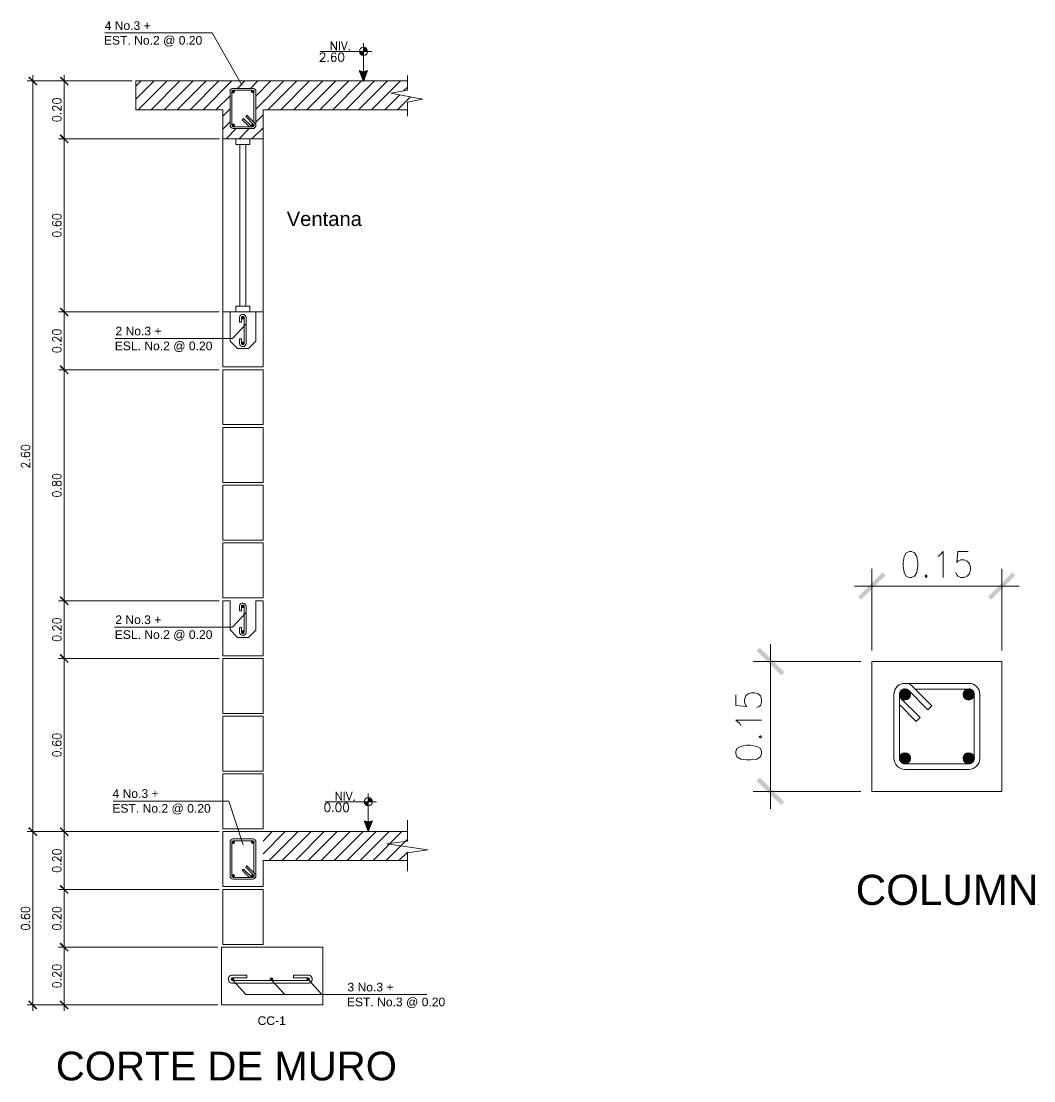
# Model space of a CAD drawing. Header units: metres. Extents: x -0.3 to 26.7, y -6.4 to 6.5.
# Drawn here: x 7.71 to 13.56, y -6.45 to -0.33 of the extents above; entities that cross this region are included whole.
import ezdxf

# ---------------------------------------------------------------- set-up
doc = ezdxf.new("R2010")
doc.units = ezdxf.units.M
doc.layers.add('00', color=250, linetype='Continuous')
doc.layers.add('CUARTO DE BOMBAS_dwg _2_', color=8, linetype='Continuous', lineweight=9, true_color=0x767676)
for name, color, linetype, lineweight in [('PDF_Geometry', 7, 'Continuous', 9), ('PDF_Solid Fills', 7, 'Continuous', 9), ('PDF_Text', 7, 'Continuous', 9)]:
    doc.layers.add(name, color=color, linetype=linetype, lineweight=lineweight)
doc.styles.add('Arial_5', font='arial.ttf', dxfattribs={"height": 2.000196})
doc.styles.add('Arial_7', font='arial.ttf', dxfattribs={"height": 3.333933})
doc.styles.add('Arial_8', font='arial.ttf', dxfattribs={"height": 6.964226})
doc.styles.add('Arial_9', font='arial.ttf', dxfattribs={"height": 6.632507})

# ---------------------------------------------------------------- blocks, each defined once
blk = doc.blocks.new('CUARTO DE BOMBAS_dwg _2_-1318126-Leyenda 2')
at = {"layer": 'PDF_Solid Fills', "true_color": 0x656565}
h = blk.add_hatch(color=251, dxfattribs=at)
h.paths.add_polyline_path([(-292.42, -20.12), (-291.44, -20.12), (-291.44, -19.95), (-291.61, -19.61), (-291.74, -19.44), (-292.03, -19.23), (-292.2, -19.19), (-292.42, -19.19)])
h.paths.add_polyline_path([(-292.42, -21.09), (-292.42, -20.12), (-293.35, -20.12), (-293.35, -20.29), (-293.3, -20.46), (-293.22, -20.63), (-293.14, -20.75), (-293.01, -20.88), (-292.88, -20.97), (-292.71, -21.05), (-292.58, -21.09)])
at = {"layer": 'PDF_Solid Fills'}
for points in [[(-367.9, -27.99), (-367.68, -27.78), (-369.55, -25.88), (-369.8, -26.13)], [(-360.66, -27.99), (-360.45, -27.78), (-362.31, -25.88), (-362.56, -26.13)], [(-322.39, -29.69), (-322.35, -29.64), (-322.3, -29.64), (-322.18, -29.52), (-322.18, -29.22), (-322.22, -29.22), (-322.22, -29.18), (-322.3, -29.09), (-322.35, -29.09), (-322.39, -29.05), (-322.56, -29.05), (-322.6, -29.09), (-322.64, -29.09), (-322.73, -29.18), (-322.73, -29.22), (-322.77, -29.22), (-322.77, -29.52), (-322.64, -29.64), (-322.6, -29.64), (-322.56, -29.69)], [(-318.11, -29.69), (-317.9, -29.69), (-317.86, -29.64), (-317.82, -29.64), (-317.73, -29.56), (-317.73, -29.52), (-317.69, -29.47), (-317.69, -29.26), (-317.73, -29.22), (-317.73, -29.18), (-317.82, -29.09), (-317.86, -29.09), (-317.9, -29.05), (-318.11, -29.05), (-318.11, -29.09), (-318.2, -29.09), (-318.2, -29.14), (-318.24, -29.14), (-318.24, -29.18), (-318.28, -29.22), (-318.28, -29.26), (-318.32, -29.26), (-318.32, -29.47), (-318.28, -29.47), (-318.28, -29.56), (-318.24, -29.56), (-318.24, -29.6), (-318.2, -29.6), (-318.2, -29.64), (-318.11, -29.64)], [(-322.35, -37.48), (-322.3, -37.43), (-322.26, -37.43), (-322.26, -37.39), (-322.22, -37.39), (-322.22, -37.35), (-322.18, -37.31), (-322.18, -37.05), (-322.22, -37.01), (-322.22, -36.97), (-322.26, -36.97), (-322.26, -36.93), (-322.3, -36.93), (-322.35, -36.88), (-322.6, -36.88), (-322.64, -36.93), (-322.68, -36.93), (-322.68, -36.97), (-322.73, -36.97), (-322.73, -37.01), (-322.77, -37.05), (-322.77, -37.31), (-322.73, -37.35), (-322.73, -37.39), (-322.68, -37.39), (-322.68, -37.43), (-322.64, -37.43), (-322.6, -37.48)], [(-317.86, -37.48), (-317.86, -37.43), (-317.77, -37.43), (-317.77, -37.39), (-317.73, -37.39), (-317.73, -37.31), (-317.69, -37.31), (-317.69, -37.05), (-317.73, -37.05), (-317.73, -36.97), (-317.77, -36.97), (-317.77, -36.93), (-317.86, -36.93), (-317.86, -36.88), (-318.11, -36.88), (-318.15, -36.93), (-318.2, -36.93), (-318.28, -37.01), (-318.28, -37.05), (-318.32, -37.09), (-318.32, -37.26), (-318.28, -37.31), (-318.28, -37.35), (-318.2, -37.43), (-318.15, -37.43), (-318.11, -37.48)], [(-360.66, -41.33), (-360.45, -41.12), (-362.31, -39.21), (-362.56, -39.47)], [(-360.66, -81.33), (-360.45, -81.12), (-362.31, -79.22), (-362.56, -79.47)], [(-320.1, -81.88), (-320.1, -81.84), (-320.06, -81.84), (-319.97, -81.76), (-319.97, -81.71), (-319.93, -81.67), (-319.93, -81.5), (-319.97, -81.46), (-319.97, -81.42), (-320.1, -81.29), (-320.23, -81.29), (-320.23, -81.25), (-320.31, -81.29), (-320.4, -81.29), (-320.53, -81.42), (-320.53, -81.46), (-320.57, -81.5), (-320.57, -81.67), (-320.53, -81.71), (-320.53, -81.76), (-320.44, -81.84), (-320.4, -81.84), (-320.4, -81.88)], [(-320.36, -87.85), (-320.14, -87.85), (-320.1, -87.81), (-320.06, -87.81), (-320.06, -87.77), (-320.02, -87.77), (-320.02, -87.73), (-319.97, -87.73), (-319.97, -87.64), (-319.93, -87.64), (-319.93, -87.43), (-319.97, -87.43), (-319.97, -87.39), (-320.02, -87.34), (-320.02, -87.3), (-320.06, -87.3), (-320.1, -87.26), (-320.14, -87.26), (-320.19, -87.22), (-320.31, -87.22), (-320.36, -87.26), (-320.4, -87.26), (-320.44, -87.3), (-320.48, -87.3), (-320.48, -87.34), (-320.53, -87.39), (-320.53, -87.43), (-320.57, -87.43), (-320.57, -87.64), (-320.53, -87.64), (-320.53, -87.73), (-320.48, -87.73), (-320.48, -87.77), (-320.44, -87.77), (-320.44, -87.81), (-320.4, -87.81)], [(-360.66, -94.67), (-360.45, -94.46), (-362.31, -92.55), (-362.56, -92.81)], [(-177.52, -146.74), (-171.85, -141.11), (-172.57, -140.39), (-178.24, -146.06)], [(-147.51, -146.74), (-141.88, -141.11), (-142.55, -140.39), (-148.23, -146.06)], [(-360.66, -148.01), (-360.45, -147.8), (-362.31, -145.89), (-362.56, -146.15)], [(-320.23, -148.6), (-320.23, -148.56), (-320.1, -148.56), (-319.97, -148.43), (-319.97, -148.39), (-319.93, -148.35), (-319.93, -148.18), (-319.97, -148.14), (-319.97, -148.09), (-320.06, -148.01), (-320.1, -148.01), (-320.1, -147.97), (-320.4, -147.97), (-320.4, -148.01), (-320.44, -148.01), (-320.53, -148.09), (-320.53, -148.14), (-320.57, -148.18), (-320.57, -148.35), (-320.53, -148.39), (-320.53, -148.43), (-320.4, -148.56), (-320.31, -148.56)], [(-320.14, -154.53), (-320.1, -154.49), (-320.06, -154.49), (-320.06, -154.44), (-320.02, -154.44), (-320.02, -154.4), (-319.97, -154.4), (-319.97, -154.32), (-319.93, -154.32), (-319.93, -154.15), (-319.97, -154.1), (-319.97, -154.06), (-320.1, -153.94), (-320.14, -153.94), (-320.19, -153.89), (-320.31, -153.89), (-320.36, -153.94), (-320.4, -153.94), (-320.53, -154.06), (-320.53, -154.1), (-320.57, -154.15), (-320.57, -154.32), (-320.53, -154.32), (-320.53, -154.4), (-320.48, -154.4), (-320.48, -154.44), (-320.44, -154.44), (-320.44, -154.49), (-320.4, -154.49), (-320.36, -154.53)], [(-195.98, -164.18), (-195.26, -163.46), (-200.93, -157.79), (-201.65, -158.51)], [(-360.66, -161.34), (-360.45, -161.13), (-362.31, -159.23), (-362.56, -159.48)], [(-167.4, -169.9), (-166.94, -169.81), (-166.73, -169.68), (-166.39, -169.34), (-166.26, -169.13), (-166.18, -168.92), (-166.13, -168.67), (-166.22, -168.2), (-166.3, -167.99), (-166.47, -167.78), (-166.64, -167.61), (-166.85, -167.48), (-167.07, -167.4), (-167.28, -167.36), (-167.53, -167.36), (-167.79, -167.4), (-168, -167.48), (-168.21, -167.61), (-168.38, -167.78), (-168.63, -168.2), (-168.67, -168.41), (-168.67, -168.67), (-168.59, -169.13), (-168.46, -169.34), (-168.12, -169.68), (-167.87, -169.81), (-167.66, -169.85)], [(-152.71, -169.9), (-152.5, -169.85), (-152.42, -169.85), (-152.25, -169.81), (-152.16, -169.77), (-152.04, -169.73), (-151.95, -169.64), (-151.83, -169.56), (-151.66, -169.39), (-151.61, -169.3), (-151.49, -169.09), (-151.44, -168.96), (-151.44, -168.84), (-151.4, -168.75), (-151.4, -168.5), (-151.44, -168.37), (-151.44, -168.24), (-151.49, -168.16), (-151.53, -168.03), (-151.66, -167.82), (-151.83, -167.65), (-152.16, -167.44), (-152.25, -167.4), (-152.42, -167.36), (-152.97, -167.36), (-153.05, -167.4), (-153.18, -167.44), (-153.6, -167.74), (-153.65, -167.82), (-153.73, -167.91), (-153.82, -168.03), (-153.9, -168.24), (-153.9, -168.37), (-153.94, -168.5), (-153.94, -168.75), (-153.9, -168.84), (-153.9, -168.96), (-153.82, -169.18), (-153.72, -169.31), (-153.65, -169.39), (-153.6, -169.47), (-153.48, -169.56), (-153.31, -169.73), (-152.97, -169.85), (-152.8, -169.85)], [(-167.62, -184.63), (-167.28, -184.63), (-167.11, -184.58), (-167.02, -184.54), (-166.81, -184.46), (-166.52, -184.25), (-166.43, -184.12), (-166.35, -184.03), (-166.3, -183.95), (-166.22, -183.82), (-166.22, -183.7), (-166.18, -183.61), (-166.18, -183.48), (-166.13, -183.36), (-166.18, -183.23), (-166.18, -183.1), (-166.22, -182.98), (-166.22, -182.89), (-166.43, -182.55), (-166.68, -182.3), (-167.02, -182.17), (-167.11, -182.13), (-167.28, -182.09), (-167.62, -182.09), (-167.7, -182.13), (-168.04, -182.26), (-168.12, -182.3), (-168.25, -182.38), (-168.42, -182.55), (-168.46, -182.68), (-168.55, -182.76), (-168.67, -183.1), (-168.67, -183.61), (-168.63, -183.7), (-168.55, -183.95), (-168.46, -184.03), (-168.42, -184.12), (-168.34, -184.25), (-168.25, -184.33), (-168.12, -184.37), (-168.04, -184.46), (-167.7, -184.58)], [(-152.8, -184.63), (-152.5, -184.63), (-152.42, -184.58), (-152.25, -184.54), (-152.16, -184.5), (-152.04, -184.46), (-151.95, -184.37), (-151.83, -184.33), (-151.74, -184.25), (-151.53, -183.95), (-151.44, -183.7), (-151.44, -183.61), (-151.4, -183.48), (-151.4, -183.23), (-151.44, -183.1), (-151.44, -182.98), (-151.49, -182.89), (-151.53, -182.76), (-151.61, -182.68), (-151.66, -182.55), (-151.83, -182.38), (-152.04, -182.26), (-152.5, -182.09), (-152.8, -182.09), (-152.97, -182.13), (-153.05, -182.17), (-153.39, -182.3), (-153.48, -182.38), (-153.6, -182.47), (-153.65, -182.55), (-153.73, -182.68), (-153.82, -182.76), (-153.9, -182.98), (-153.9, -183.1), (-153.94, -183.23), (-153.94, -183.48), (-153.9, -183.61), (-153.9, -183.7), (-153.82, -183.95), (-153.65, -184.12), (-153.6, -184.25), (-153.31, -184.46), (-152.97, -184.58)], [(-195.98, -194.15), (-195.26, -193.48), (-200.93, -187.8), (-201.65, -188.52)], [(-367.9, -201.35), (-367.68, -201.14), (-369.55, -199.23), (-369.8, -199.49)], [(-360.66, -201.35), (-360.45, -201.14), (-362.31, -199.23), (-362.56, -199.49)], [(-322.6, -203.04), (-322.35, -203.04), (-322.18, -202.87), (-322.18, -202.58), (-322.22, -202.58), (-322.22, -202.53), (-322.26, -202.53), (-322.26, -202.49), (-322.3, -202.49), (-322.3, -202.45), (-322.39, -202.45), (-322.39, -202.41), (-322.56, -202.41), (-322.56, -202.45), (-322.64, -202.45), (-322.64, -202.49), (-322.68, -202.49), (-322.68, -202.53), (-322.73, -202.53), (-322.73, -202.58), (-322.77, -202.58), (-322.77, -202.87), (-322.63, -203.01)], [(-318.11, -203.04), (-317.86, -203.04), (-317.86, -203), (-317.82, -203), (-317.73, -202.92), (-317.73, -202.87), (-317.69, -202.87), (-317.69, -202.62), (-317.73, -202.58), (-317.73, -202.53), (-317.77, -202.53), (-317.77, -202.49), (-317.82, -202.49), (-317.86, -202.45), (-317.9, -202.45), (-317.94, -202.41), (-318.07, -202.41), (-318.11, -202.45), (-318.15, -202.45), (-318.28, -202.58), (-318.28, -202.62), (-318.32, -202.66), (-318.32, -202.83), (-318.28, -202.87), (-318.28, -202.92), (-318.24, -202.92), (-318.24, -202.96), (-318.2, -202.96), (-318.2, -203), (-318.15, -203.01)], [(-322.43, -210.87), (-322.39, -210.83), (-322.3, -210.83), (-322.3, -210.79), (-322.26, -210.79), (-322.26, -210.75), (-322.22, -210.75), (-322.22, -210.7), (-322.18, -210.7), (-322.18, -210.41), (-322.35, -210.24), (-322.6, -210.24), (-322.77, -210.41), (-322.77, -210.7), (-322.73, -210.7), (-322.73, -210.75), (-322.68, -210.75), (-322.68, -210.79), (-322.64, -210.79), (-322.64, -210.83), (-322.56, -210.83), (-322.51, -210.87)], [(-317.94, -210.87), (-317.94, -210.83), (-317.86, -210.83), (-317.82, -210.79), (-317.77, -210.79), (-317.77, -210.75), (-317.73, -210.75), (-317.73, -210.7), (-317.69, -210.66), (-317.69, -210.41), (-317.73, -210.41), (-317.73, -210.37), (-317.82, -210.28), (-317.86, -210.28), (-317.86, -210.24), (-318.11, -210.24), (-318.15, -210.28), (-318.2, -210.28), (-318.2, -210.32), (-318.24, -210.32), (-318.24, -210.37), (-318.28, -210.37), (-318.28, -210.41), (-318.32, -210.45), (-318.32, -210.62), (-318.28, -210.66), (-318.28, -210.7), (-318.15, -210.83), (-318.07, -210.83), (-318.03, -210.87)], [(-360.66, -214.68), (-360.45, -214.47), (-362.31, -212.57), (-362.56, -212.82)], [(-360.66, -228.02), (-360.45, -227.81), (-362.31, -225.9), (-362.56, -226.16)], [(-322.56, -234.67), (-322.47, -234.62), (-322.43, -234.62), (-322.35, -234.54), (-322.35, -234.5), (-322.3, -234.41), (-322.3, -234.33), (-322.35, -234.24), (-322.35, -234.2), (-322.47, -234.07), (-322.77, -234.07), (-322.94, -234.24), (-322.94, -234.5), (-322.81, -234.62), (-322.77, -234.62), (-322.73, -234.67)], [(-313.58, -234.67), (-313.5, -234.62), (-313.46, -234.62), (-313.37, -234.54), (-313.37, -234.5), (-313.33, -234.41), (-313.33, -234.33), (-313.37, -234.24), (-313.37, -234.2), (-313.5, -234.07), (-313.79, -234.07), (-313.96, -234.24), (-313.96, -234.5), (-313.84, -234.62), (-313.79, -234.62), (-313.75, -234.67)], [(-305.12, -234.67), (-305.07, -234.62), (-305.03, -234.62), (-304.9, -234.5), (-304.9, -234.24), (-305.07, -234.07), (-305.33, -234.07), (-305.5, -234.24), (-305.5, -234.5), (-305.37, -234.62), (-305.33, -234.62), (-305.28, -234.67)], [(-367.9, -241.35), (-367.68, -241.14), (-369.55, -239.24), (-369.8, -239.49)], [(-360.66, -241.35), (-360.45, -241.14), (-362.31, -239.24), (-362.56, -239.49)]]:
    blk.add_hatch(color=256, dxfattribs=at).paths.add_polyline_path(points)
at = {"layer": 'PDF_Solid Fills', "true_color": 0x656565}
for points in [[(-292.42, -27.06), (-291.53, -24.82), (-291.44, -24.52), (-292.42, -24.82), (-293.35, -24.52), (-293.26, -24.82)], [(-291.31, -200.29), (-290.43, -198.05), (-290.34, -197.79), (-291.31, -198.05), (-292.25, -197.79), (-292.16, -198.05)]]:
    blk.add_hatch(color=251, dxfattribs=at).paths.add_polyline_path(points)
h = blk.add_hatch(color=251, dxfattribs=at)
h.paths.add_polyline_path([(-291.31, -193.39), (-290.34, -193.39), (-290.34, -193.22), (-290.43, -193.01), (-290.51, -192.84), (-290.76, -192.59), (-290.93, -192.5), (-291.31, -192.42)])
h.paths.add_polyline_path([(-291.31, -194.36), (-291.31, -193.39), (-292.25, -193.39), (-292.25, -193.56), (-292.2, -193.73), (-292.12, -193.86), (-292.03, -194.03), (-291.91, -194.11), (-291.78, -194.24), (-291.44, -194.32)])
at = {"layer": 'PDF_Geometry', "color": 7}
for p, q in [((-297.96, -17.83), (-297.96, -19.82)), ((-290.47, -20.12), (-302.36, -20.12)), ((-317.99, -28.63), (-322.47, -28.63)), ((-317.99, -29.05), (-322.47, -29.05)), ((-323.19, -29.39), (-323.19, -37.18)), ((-322.77, -29.39), (-322.77, -37.18)), ((-317.69, -36.46), (-317.69, -29.39)), ((-317.27, -37.18), (-317.27, -29.39)), ((-361.5, -38.96), (-361.5, -41.62)), ((-322.47, -37.48), (-317.99, -37.48)), ((-322.47, -37.9), (-317.99, -37.9)), ((-361.5, -78.96), (-361.5, -81.63)), ((-361.5, -92.3), (-361.5, -94.96)), ((-361.5, -145.64), (-361.5, -148.31)), ((-361.5, -158.97), (-361.5, -161.64)), ((-152.67, -166.04), (-167.4, -166.04)), ((-169.99, -168.63), (-169.99, -183.36)), ((-168.67, -168.63), (-168.67, -183.36)), ((-152.67, -167.36), (-165.08, -167.36)), ((-151.4, -183.36), (-151.4, -168.63)), ((-150.13, -183.36), (-150.13, -168.63)), ((-167.4, -184.63), (-152.67, -184.63)), ((-167.4, -185.9), (-152.67, -185.9)), ((-296.82, -191.1), (-296.82, -193.09)), ((-289.37, -193.39), (-301.26, -193.39)), ((-368.74, -198.98), (-368.74, -201.65)), ((-361.5, -198.98), (-361.5, -201.65)), ((-323.19, -202.75), (-323.19, -210.54)), ((-322.77, -202.75), (-322.77, -210.54)), ((-317.99, -201.98), (-322.47, -201.98)), ((-317.99, -202.41), (-322.47, -202.41)), ((-317.69, -209.82), (-317.69, -202.75)), ((-317.27, -210.54), (-317.27, -202.75)), ((-361.5, -212.31), (-361.5, -214.98)), ((-322.47, -210.87), (-317.99, -210.87)), ((-322.47, -211.3), (-317.99, -211.3)), ((-361.5, -225.65), (-361.5, -228.32)), ((-322.64, -234.67), (-305.2, -234.67)), ((-305.2, -235.3), (-322.64, -235.3))]:
    blk.add_line(p, q, dxfattribs=at)
at = {"layer": 'PDF_Geometry'}
for p, q in [((-344.91, -28.12), (-343.72, -26.93)), ((-344.91, -31.13), (-340.72, -26.93)), ((-344.4, -33.62), (-337.71, -26.93)), ((-341.4, -33.62), (-334.75, -26.93)), ((-338.43, -33.62), (-331.74, -26.93)), ((-335.43, -33.62), (-328.74, -26.93)), ((-332.42, -33.62), (-325.77, -26.93)), ((-329.42, -33.62), (-322.77, -26.93)), ((-321.46, -28.63), (-319.76, -26.93)), ((-318.45, -28.63), (-316.76, -26.93)), ((-317.27, -30.41), (-313.79, -26.93)), ((-317.27, -33.41), (-310.79, -26.93)), ((-314.47, -33.62), (-307.78, -26.93)), ((-311.47, -33.62), (-304.82, -26.93)), ((-308.46, -33.62), (-301.81, -26.93)), ((-305.5, -33.62), (-298.81, -26.93)), ((-302.49, -33.62), (-295.8, -26.93)), ((-299.49, -33.62), (-292.84, -26.93)), ((-296.48, -33.62), (-289.83, -26.93)), ((-293.52, -33.62), (-286.83, -26.93)), ((-290.51, -33.62), (-283.86, -26.93)), ((-283.14, -29.22), (-282.21, -28.33)), ((-326.45, -33.62), (-323.19, -30.36)), ((-287.5, -33.62), (-284.03, -30.15)), ((-284.54, -33.62), (-281.54, -30.62)), ((-279.12, -31.17), (-279, -31.08)), ((-324.89, -35.06), (-323.19, -33.37)), ((-324.89, -38.07), (-323.19, -36.38)), ((-317.27, -36.42), (-315.57, -34.72)), ((-324.12, -40.27), (-321.75, -37.9)), ((-321.12, -40.27), (-318.79, -37.9)), ((-318.15, -40.27), (-315.57, -37.73)), ((-315.57, -202.45), (-313.46, -200.29)), ((-315.57, -205.41), (-310.45, -200.29)), ((-314.13, -206.98), (-307.44, -200.29)), ((-311.13, -206.98), (-304.48, -200.29)), ((-308.12, -206.98), (-301.47, -200.29)), ((-305.16, -206.98), (-298.47, -200.29)), ((-302.15, -206.98), (-295.46, -200.29)), ((-299.15, -206.98), (-292.5, -200.29)), ((-296.18, -206.98), (-289.49, -200.29)), ((-293.18, -206.98), (-286.49, -200.29)), ((-290.17, -206.98), (-283.53, -200.29)), ((-287.17, -206.98), (-282.21, -202.03)), ((-284.2, -206.98), (-282.21, -205.03))]:
    blk.add_line(p, q, dxfattribs=at)
at = {"layer": 'PDF_Geometry', "color": 7, "flags": 128}
for points in [[(-320.36, -27.99), (-327.34, -15.84), (-352.11, -15.84)], [(-299.82, -19.82), (-299.82, -17.83), (-298.64, -19.82), (-298.64, -17.83)], [(-297.5, -17.83), (-296.82, -19.82), (-296.14, -17.83)], [(-292.42, -24.82), (-291.44, -24.52), (-292.42, -27.06), (-293.35, -24.52), (-292.42, -24.82), (-292.42, -18.21)], [(-302.36, -20.88), (-302.36, -20.8), (-302.28, -20.58), (-302.19, -20.5), (-302.03, -20.42), (-301.64, -20.42), (-301.47, -20.5), (-301.39, -20.58), (-301.31, -20.8), (-301.31, -20.97), (-301.39, -21.18), (-301.56, -21.47), (-302.45, -22.4), (-301.22, -22.4)], [(-298.77, -20.71), (-298.85, -20.5), (-299.1, -20.42), (-299.27, -20.42), (-299.53, -20.5), (-299.7, -20.8), (-299.78, -21.26), (-299.78, -21.73), (-299.7, -22.11), (-299.53, -22.32), (-299.27, -22.4), (-299.19, -22.4), (-298.93, -22.32), (-298.77, -22.11), (-298.68, -21.85), (-298.68, -21.73), (-298.77, -21.47), (-298.93, -21.26), (-299.19, -21.18), (-299.27, -21.18), (-299.53, -21.26), (-299.7, -21.47), (-299.78, -21.73)], [(-368.74, -241.65), (-368.74, -238.98), (-368.74, -201.65), (-368.74, -198.98), (-368.74, -28.29), (-368.74, -25.62)], [(-361.5, -241.65), (-361.5, -238.98), (-361.5, -228.32), (-361.5, -225.65), (-361.5, -214.98), (-361.5, -212.31), (-361.5, -201.65), (-361.5, -198.98), (-361.5, -161.64), (-361.5, -158.97), (-361.5, -148.31), (-361.5, -145.64), (-361.5, -94.96), (-361.5, -92.3), (-361.5, -81.63), (-361.5, -78.96), (-361.5, -41.62), (-361.5, -38.96), (-361.5, -28.29), (-361.5, -25.62)], [(-282.21, -25.66), (-282.21, -29.05), (-286.07, -29.77), (-278.78, -31.13), (-282.21, -31.8), (-282.21, -35.02)], [(-367.39, -26.93), (-370.06, -26.93), (-345.76, -26.93), (-362.82, -26.93), (-360.15, -26.93)], [(-282.21, -26.93), (-315.57, -26.93), (-324.89, -26.93), (-344.91, -26.93), (-344.91, -33.62), (-324.89, -33.62), (-324.89, -40.27), (-315.57, -40.27), (-315.57, -33.62), (-282.21, -33.62)], [(-363.71, -33.71), (-363.79, -33.71), (-363.96, -33.62), (-364.09, -33.54), (-364.17, -33.37), (-364.17, -33.03), (-364.09, -32.86), (-363.96, -32.82), (-363.79, -32.73), (-363.58, -32.73), (-363.41, -32.82), (-363.11, -32.95), (-362.18, -33.75), (-362.18, -32.65)], [(-318.11, -37.48), (-320.06, -35.57), (-320.36, -35.87), (-318.7, -37.48)], [(-317.77, -36.97), (-319.59, -35.15), (-319.3, -34.85), (-317.48, -36.67)], [(-363.87, -59.4), (-364.09, -59.49), (-364.17, -59.7), (-364.17, -59.87), (-364.09, -60.12), (-363.79, -60.29), (-363.32, -60.38), (-362.82, -60.38), (-362.44, -60.29), (-362.27, -60.12), (-362.18, -59.87), (-362.18, -59.79), (-362.27, -59.53), (-362.44, -59.4), (-362.73, -59.32), (-362.82, -59.32), (-363.11, -59.4), (-363.32, -59.53), (-363.41, -59.79), (-363.41, -59.87), (-363.32, -60.12), (-363.11, -60.29), (-362.82, -60.38)], [(-319.51, -82.98), (-322.6, -86.41), (-349.69, -86.41)], [(-320.57, -81.46), (-320.57, -82.6), (-320.99, -82.6), (-320.99, -81.46)], [(-319.93, -87.56), (-319.93, -85.31), (-319.93, -81.59)], [(-319.51, -87.56), (-319.51, -85.31), (-319.51, -81.59)], [(-363.71, -87.05), (-363.79, -87.05), (-363.96, -86.96), (-364.09, -86.88), (-364.17, -86.71), (-364.17, -86.37), (-364.09, -86.24), (-363.96, -86.16), (-363.79, -86.07), (-363.58, -86.07), (-363.41, -86.16), (-363.11, -86.29), (-362.18, -87.13), (-362.18, -85.99)], [(-320.57, -87.64), (-320.57, -86.5), (-320.99, -86.5), (-320.99, -87.64)], [(-371.11, -112.74), (-371.33, -112.83), (-371.41, -113.04), (-371.41, -113.21), (-371.33, -113.46), (-371.03, -113.63), (-370.56, -113.72), (-370.06, -113.72), (-369.67, -113.63), (-369.51, -113.46), (-369.42, -113.21), (-369.42, -113.13), (-369.51, -112.91), (-369.67, -112.74), (-369.97, -112.66), (-370.06, -112.66), (-370.35, -112.74), (-370.56, -112.91), (-370.65, -113.13), (-370.65, -113.21), (-370.56, -113.46), (-370.35, -113.63), (-370.06, -113.72)], [(-370.94, -116.13), (-371.03, -116.13), (-371.2, -116.05), (-371.33, -115.96), (-371.41, -115.79), (-371.41, -115.5), (-371.33, -115.33), (-371.2, -115.24), (-371.03, -115.16), (-370.82, -115.16), (-370.65, -115.24), (-370.35, -115.41), (-369.42, -116.22), (-369.42, -115.07)], [(-159.78, -136.71), (-159.32, -136.41), (-158.6, -135.56), (-158.6, -141.57)], [(-152.76, -135.56), (-155.17, -135.56), (-155.42, -138.15), (-155.17, -137.85), (-154.45, -137.55), (-153.73, -137.55), (-153.01, -137.85), (-152.5, -138.44), (-152.29, -139.29), (-152.29, -139.84), (-152.5, -140.73), (-153.01, -141.28), (-153.73, -141.57), (-154.45, -141.57), (-155.17, -141.28), (-155.42, -140.98), (-155.68, -140.43)], [(-175.07, -158.47), (-175.07, -139.58), (-175.07, -147.59)], [(-145.05, -158.47), (-145.05, -139.58), (-145.05, -147.59)], [(-179.05, -143.56), (-171.05, -143.56), (-149.03, -143.56), (-141.03, -143.56)], [(-320.57, -148.14), (-320.57, -149.28), (-320.99, -149.28), (-320.99, -148.14)], [(-319.93, -154.23), (-319.93, -151.99), (-319.93, -148.26)], [(-319.51, -154.23), (-319.51, -151.99), (-319.51, -148.26)], [(-319.51, -149.66), (-322.6, -153.09), (-349.86, -153.09)], [(-363.71, -153.72), (-363.79, -153.72), (-363.96, -153.64), (-364.09, -153.55), (-364.17, -153.39), (-364.17, -153.05), (-364.09, -152.92), (-363.96, -152.83), (-363.79, -152.75), (-363.58, -152.75), (-363.41, -152.83), (-363.11, -152.96), (-362.18, -153.81), (-362.18, -152.67)], [(-320.57, -154.32), (-320.57, -153.17), (-320.99, -153.17), (-320.99, -154.32)], [(-198.43, -195), (-198.43, -187), (-198.43, -164.98), (-198.43, -156.98)], [(-177.56, -160.96), (-202.46, -160.96), (-194.46, -160.96)], [(-206.44, -168.71), (-206.44, -171.12), (-203.9, -171.38), (-204.15, -171.12), (-204.45, -170.4), (-204.45, -169.68), (-204.15, -168.92), (-203.6, -168.46), (-202.75, -168.2), (-202.16, -168.2), (-201.31, -168.46), (-200.72, -168.92), (-200.47, -169.68), (-200.47, -170.4), (-200.72, -171.12), (-201.02, -171.38), (-201.61, -171.59)], [(-166.52, -167.69), (-162.11, -172.14), (-161.18, -171.21), (-165.63, -166.8)], [(-168.34, -169.51), (-163.89, -173.92), (-164.82, -174.85), (-168.67, -170.95)], [(-205.29, -175.74), (-205.59, -175.27), (-206.44, -174.51), (-200.47, -174.51)], [(-363.87, -179.42), (-364.09, -179.5), (-364.17, -179.72), (-364.17, -179.89), (-364.09, -180.14), (-363.79, -180.31), (-363.32, -180.39), (-362.82, -180.39), (-362.44, -180.31), (-362.27, -180.14), (-362.18, -179.89), (-362.18, -179.8), (-362.27, -179.59), (-362.44, -179.42), (-362.73, -179.34), (-362.82, -179.34), (-363.11, -179.42), (-363.32, -179.59), (-363.41, -179.8), (-363.41, -179.89), (-363.32, -180.14), (-363.11, -180.31), (-362.82, -180.39)], [(-320.19, -203.3), (-323.49, -193.22), (-350.2, -193.22)], [(-298.72, -193.09), (-298.72, -191.1), (-297.54, -193.09), (-297.54, -191.1)], [(-296.39, -191.1), (-295.72, -193.09), (-295.04, -191.1)], [(-291.31, -198.05), (-290.34, -197.79), (-291.31, -200.29), (-292.25, -197.79), (-291.31, -198.05), (-291.31, -191.49)], [(-177.56, -190.98), (-202.46, -190.98), (-194.46, -190.98)], [(-282.21, -197.67), (-282.21, -202.45), (-287, -203.13), (-277.56, -204.48), (-282.21, -205.16), (-282.21, -209.43)], [(-282.21, -200.29), (-315.57, -200.29), (-324.89, -200.29), (-324.89, -212.99), (-315.57, -212.99), (-315.57, -206.98), (-282.21, -206.98)], [(-363.71, -207.06), (-363.79, -207.06), (-363.96, -206.98), (-364.09, -206.89), (-364.17, -206.73), (-364.17, -206.39), (-364.09, -206.26), (-363.96, -206.18), (-363.79, -206.09), (-363.58, -206.09), (-363.41, -206.18), (-363.11, -206.34), (-362.18, -207.15), (-362.18, -206.01)], [(-318.11, -210.87), (-320.06, -208.93), (-320.36, -209.22), (-318.7, -210.87)], [(-317.77, -210.32), (-319.59, -208.5), (-319.3, -208.21), (-317.48, -210.03)], [(-371.11, -219.43), (-371.33, -219.51), (-371.41, -219.72), (-371.41, -219.89), (-371.33, -220.15), (-371.03, -220.31), (-370.56, -220.4), (-370.06, -220.4), (-369.67, -220.31), (-369.51, -220.15), (-369.42, -219.89), (-369.42, -219.81), (-369.51, -219.59), (-369.67, -219.43), (-369.97, -219.34), (-370.06, -219.34), (-370.35, -219.43), (-370.56, -219.59), (-370.65, -219.81), (-370.65, -219.89), (-370.56, -220.15), (-370.35, -220.31), (-370.06, -220.4)], [(-363.71, -220.4), (-363.79, -220.4), (-363.96, -220.31), (-364.09, -220.23), (-364.17, -220.06), (-364.17, -219.72), (-364.09, -219.59), (-363.96, -219.51), (-363.79, -219.43), (-363.58, -219.43), (-363.41, -219.51), (-363.11, -219.68), (-362.18, -220.48), (-362.18, -219.34)], [(-363.71, -233.73), (-363.79, -233.73), (-363.96, -233.65), (-364.09, -233.56), (-364.17, -233.4), (-364.17, -233.1), (-364.09, -232.93), (-363.96, -232.85), (-363.79, -232.76), (-363.58, -232.76), (-363.41, -232.85), (-363.11, -233.01), (-362.18, -233.82), (-362.18, -232.68)], [(-322.64, -233.44), (-319.3, -233.44), (-319.3, -234.07), (-322.64, -234.07)], [(-322.64, -234.5), (-319.55, -237.93), (-289.54, -237.93)], [(-313.67, -234.5), (-310.58, -237.93), (-290.6, -237.93)], [(-305.2, -234.07), (-308.54, -234.07), (-308.54, -233.44), (-305.2, -233.44)], [(-305.07, -234.5), (-301.98, -237.93), (-277.77, -237.93)], [(-367.39, -240.3), (-370.06, -240.3), (-325.99, -240.3), (-362.82, -240.3), (-360.15, -240.3)]]:
    blk.add_lwpolyline(points, dxfattribs=at)
for points in [[(-297.62, -20.42), (-297.88, -20.5), (-298.05, -20.8), (-298.13, -21.26), (-298.13, -21.56), (-298.05, -22.02), (-297.88, -22.32), (-297.62, -22.4), (-297.45, -22.4), (-297.2, -22.32), (-297.03, -22.02), (-296.95, -21.56), (-296.95, -21.26), (-297.03, -20.8), (-297.2, -20.5), (-297.45, -20.42)], [(-295.63, -19.65), (-295.72, -19.74), (-295.63, -19.82), (-295.55, -19.74)], [(-300.54, -22.24), (-300.63, -22.32), (-300.54, -22.4), (-300.46, -22.32)], [(-322.18, -29.26), (-322.77, -29.26)], [(-322.26, -29.14), (-322.68, -29.14)], [(-322.3, -29.09), (-322.64, -29.09)], [(-322.39, -29.05), (-322.56, -29.05)], [(-317.73, -29.22), (-318.28, -29.22)], [(-364.17, -31.68), (-364.09, -31.89), (-363.79, -32.06), (-363.32, -32.14), (-363.03, -32.14), (-362.56, -32.06), (-362.27, -31.89), (-362.18, -31.68), (-362.18, -31.51), (-362.27, -31.25), (-362.56, -31.08), (-363.03, -31), (-363.32, -31), (-363.79, -31.08), (-364.09, -31.25), (-364.17, -31.51)], [(-322.18, -29.39), (-322.77, -29.39)], [(-322.18, -29.47), (-322.77, -29.47)], [(-322.22, -29.56), (-322.73, -29.56)], [(-322.26, -29.6), (-322.68, -29.6)], [(-322.3, -29.64), (-322.64, -29.64)], [(-322.39, -29.69), (-322.56, -29.69)], [(-317.69, -29.39), (-318.32, -29.39)], [(-364.17, -35.7), (-364.09, -35.95), (-363.79, -36.12), (-363.32, -36.21), (-363.03, -36.21), (-362.56, -36.12), (-362.27, -35.95), (-362.18, -35.7), (-362.18, -35.57), (-362.27, -35.32), (-362.56, -35.15), (-363.03, -35.06), (-363.32, -35.06), (-363.79, -35.15), (-364.09, -35.32), (-364.17, -35.57)], [(-362.35, -34.43), (-362.27, -34.51), (-362.18, -34.43), (-362.27, -34.34)], [(-322.18, -37.05), (-322.77, -37.05)], [(-322.18, -37.14), (-322.77, -37.14)], [(-322.18, -37.22), (-322.77, -37.22)], [(-322.18, -37.31), (-322.77, -37.31)], [(-322.3, -36.93), (-322.64, -36.93)], [(-322.3, -37.43), (-322.64, -37.43)], [(-322.39, -36.88), (-322.56, -36.88)], [(-322.39, -37.48), (-322.56, -37.48)], [(-317.69, -37.14), (-318.32, -37.14)], [(-317.69, -37.22), (-318.32, -37.22)], [(-362.82, -40.27), (-325.61, -40.27), (-362.82, -40.27), (-360.15, -40.27)], [(-324.89, -40.27), (-315.57, -40.27), (-315.57, -80.27), (-324.89, -80.27)], [(-321.84, -40.27), (-318.62, -40.27), (-318.62, -41.62), (-321.84, -41.62)], [(-320.95, -41.62), (-319.55, -41.62), (-319.55, -78.96), (-320.95, -78.96)], [(-364.17, -58.35), (-364.09, -58.6), (-363.79, -58.73), (-363.32, -58.81), (-363.03, -58.81), (-362.56, -58.73), (-362.27, -58.6), (-362.18, -58.35), (-362.18, -58.18), (-362.27, -57.92), (-362.56, -57.75), (-363.03, -57.67), (-363.32, -57.67), (-363.79, -57.75), (-364.09, -57.92), (-364.17, -58.18)], [(-362.35, -61.1), (-362.27, -61.18), (-362.18, -61.1), (-362.27, -61.01)], [(-364.17, -62.37), (-364.09, -62.62), (-363.79, -62.79), (-363.32, -62.88), (-363.03, -62.88), (-362.56, -62.79), (-362.27, -62.62), (-362.18, -62.37), (-362.18, -62.24), (-362.27, -61.99), (-362.56, -61.82), (-363.03, -61.73), (-363.32, -61.73), (-363.79, -61.82), (-364.09, -61.99), (-364.17, -62.24)], [(-362.82, -80.27), (-325.73, -80.27), (-362.82, -80.27), (-360.15, -80.27)], [(-317.27, -80.27), (-315.57, -80.27), (-315.57, -92.93), (-324.89, -92.93), (-324.89, -80.27), (-323.19, -80.27), (-323.15, -87.01), (-321.46, -88.74), (-318.92, -88.74), (-317.22, -87.05)], [(-321.84, -78.96), (-318.62, -78.96), (-318.62, -80.27), (-321.84, -80.27)], [(-319.93, -81.54), (-320.57, -81.54)], [(-319.93, -81.63), (-320.57, -81.63)], [(-319.97, -81.46), (-320.53, -81.46)], [(-319.97, -81.71), (-320.53, -81.71)], [(-320.02, -81.38), (-320.48, -81.38)], [(-320.02, -81.8), (-320.48, -81.8)], [(-320.06, -81.33), (-320.44, -81.33)], [(-320.06, -81.84), (-320.44, -81.84)], [(-320.1, -81.29), (-320.4, -81.29)], [(-364.17, -85.02), (-364.09, -85.27), (-363.79, -85.4), (-363.32, -85.48), (-363.03, -85.48), (-362.56, -85.4), (-362.27, -85.27), (-362.18, -85.02), (-362.18, -84.85), (-362.27, -84.59), (-362.56, -84.42), (-363.03, -84.38), (-363.32, -84.38), (-363.79, -84.42), (-364.09, -84.59), (-364.17, -84.85)], [(-362.35, -87.77), (-362.27, -87.85), (-362.18, -87.77), (-362.27, -87.68)], [(-319.93, -87.56), (-320.57, -87.56)], [(-319.97, -87.39), (-320.53, -87.39)], [(-320.06, -87.3), (-320.44, -87.3)], [(-320.1, -87.26), (-320.4, -87.26)], [(-320.1, -87.81), (-320.4, -87.81)], [(-364.17, -89.04), (-364.09, -89.29), (-363.79, -89.46), (-363.32, -89.55), (-363.03, -89.55), (-362.56, -89.46), (-362.27, -89.29), (-362.18, -89.04), (-362.18, -88.91), (-362.27, -88.66), (-362.56, -88.49), (-363.03, -88.4), (-363.32, -88.4), (-363.79, -88.49), (-364.09, -88.66), (-364.17, -88.91)], [(-362.82, -93.61), (-325.73, -93.61), (-362.82, -93.61), (-360.15, -93.61)], [(-324.89, -106.27), (-315.57, -106.27), (-315.57, -93.61), (-324.89, -93.61)], [(-324.89, -119.65), (-315.57, -119.65), (-315.57, -106.95), (-324.89, -106.95)], [(-371.41, -111.69), (-371.33, -111.94), (-371.03, -112.07), (-370.56, -112.15), (-370.27, -112.15), (-369.8, -112.07), (-369.51, -111.94), (-369.42, -111.69), (-369.42, -111.52), (-369.51, -111.26), (-369.8, -111.09), (-370.27, -111.05), (-370.56, -111.05), (-371.03, -111.09), (-371.33, -111.26), (-371.41, -111.52)], [(-369.59, -114.44), (-369.51, -114.52), (-369.42, -114.44), (-369.51, -114.35)], [(-364.17, -118.33), (-364.09, -118.59), (-363.79, -118.76), (-363.32, -118.84), (-363.03, -118.84), (-362.56, -118.76), (-362.27, -118.59), (-362.18, -118.33), (-362.18, -118.21), (-362.27, -117.95), (-362.56, -117.78), (-363.03, -117.7), (-363.32, -117.7), (-363.79, -117.78), (-364.09, -117.95), (-364.17, -118.21)], [(-364.17, -120.07), (-364.09, -120.28), (-363.87, -120.36), (-363.71, -120.36), (-363.49, -120.28), (-363.41, -120.11), (-363.32, -119.81), (-363.2, -119.56), (-363.03, -119.39), (-362.82, -119.31), (-362.56, -119.31), (-362.35, -119.39), (-362.27, -119.48), (-362.18, -119.73), (-362.18, -120.07), (-362.27, -120.28), (-362.35, -120.36), (-362.56, -120.45), (-362.82, -120.45), (-363.03, -120.36), (-363.2, -120.2), (-363.32, -119.98), (-363.41, -119.65), (-363.49, -119.48), (-363.71, -119.39), (-363.87, -119.39), (-364.09, -119.48), (-364.17, -119.73)], [(-364.17, -122.4), (-364.09, -122.65), (-363.79, -122.82), (-363.32, -122.86), (-363.03, -122.86), (-362.56, -122.82), (-362.27, -122.65), (-362.18, -122.4), (-362.18, -122.23), (-362.27, -121.97), (-362.56, -121.85), (-363.03, -121.76), (-363.32, -121.76), (-363.79, -121.85), (-364.09, -121.97), (-364.17, -122.23)], [(-362.35, -121.08), (-362.27, -121.17), (-362.18, -121.08), (-362.27, -121)], [(-324.89, -132.98), (-315.57, -132.98), (-315.57, -120.28), (-324.89, -120.28)], [(-324.89, -146.32), (-315.57, -146.32), (-315.57, -133.62), (-324.89, -133.62)], [(-166.35, -135.56), (-167.11, -135.86), (-167.57, -136.71), (-167.83, -138.15), (-167.83, -138.99), (-167.57, -140.43), (-167.11, -141.28), (-166.35, -141.57), (-165.88, -141.57), (-165.16, -141.28), (-164.65, -140.43), (-164.4, -138.99), (-164.4, -138.15), (-164.65, -136.71), (-165.16, -135.86), (-165.88, -135.56)], [(-162.49, -140.98), (-162.71, -141.28), (-162.49, -141.57), (-162.24, -141.28)], [(-362.82, -146.95), (-325.73, -146.95), (-362.82, -146.95), (-360.15, -146.95)], [(-317.27, -146.95), (-315.57, -146.95), (-315.57, -159.65), (-324.89, -159.65), (-324.89, -146.95), (-323.19, -146.95), (-323.15, -153.68), (-321.46, -155.42), (-318.92, -155.42), (-317.22, -153.72)], [(-319.93, -148.22), (-320.57, -148.22)], [(-319.93, -148.31), (-320.57, -148.31)], [(-319.97, -148.14), (-320.53, -148.14)], [(-319.97, -148.39), (-320.53, -148.39)], [(-320.02, -148.05), (-320.48, -148.05)], [(-320.02, -148.47), (-320.48, -148.47)], [(-320.06, -148.01), (-320.44, -148.01)], [(-320.06, -148.52), (-320.44, -148.52)], [(-320.1, -148.56), (-320.4, -148.56)], [(-320.23, -148.56), (-320.31, -148.56)], [(-364.17, -151.69), (-364.09, -151.95), (-363.79, -152.07), (-363.32, -152.16), (-363.03, -152.16), (-362.56, -152.07), (-362.27, -151.95), (-362.18, -151.69), (-362.18, -151.52), (-362.27, -151.27), (-362.56, -151.14), (-363.03, -151.06), (-363.32, -151.06), (-363.79, -151.14), (-364.09, -151.27), (-364.17, -151.52)], [(-319.93, -154.15), (-320.57, -154.15)], [(-319.97, -154.06), (-320.53, -154.06)], [(-320.02, -154.02), (-320.48, -154.02)], [(-320.06, -153.98), (-320.44, -153.98)], [(-320.1, -153.94), (-320.4, -153.94)], [(-364.17, -155.76), (-364.09, -155.97), (-363.79, -156.14), (-363.32, -156.22), (-363.03, -156.22), (-362.56, -156.14), (-362.27, -155.97), (-362.18, -155.76), (-362.18, -155.59), (-362.27, -155.33), (-362.56, -155.16), (-363.03, -155.08), (-363.32, -155.08), (-363.79, -155.16), (-364.09, -155.33), (-364.17, -155.59)], [(-362.35, -154.44), (-362.27, -154.53), (-362.18, -154.44), (-362.27, -154.36)], [(-319.93, -154.23), (-320.57, -154.23)], [(-320.1, -154.49), (-320.4, -154.49)], [(-362.82, -160.29), (-325.73, -160.29), (-362.82, -160.29), (-360.15, -160.29)], [(-324.89, -172.99), (-315.57, -172.99), (-315.57, -160.29), (-324.89, -160.29)], [(-175.07, -190.98), (-145.05, -190.98), (-145.05, -160.96), (-175.07, -160.96)], [(-324.89, -186.32), (-315.57, -186.32), (-315.57, -173.62), (-324.89, -173.62)], [(-364.17, -178.36), (-364.09, -178.62), (-363.79, -178.74), (-363.32, -178.83), (-363.03, -178.83), (-362.56, -178.74), (-362.27, -178.62), (-362.18, -178.36), (-362.18, -178.19), (-362.27, -177.94), (-362.56, -177.81), (-363.03, -177.73), (-363.32, -177.73), (-363.79, -177.81), (-364.09, -177.94), (-364.17, -178.19)], [(-201.02, -178.4), (-200.72, -178.66), (-200.47, -178.4), (-200.72, -178.15)], [(-362.35, -181.11), (-362.27, -181.2), (-362.18, -181.11), (-362.27, -181.03)], [(-206.44, -182.3), (-206.18, -183.02), (-205.29, -183.53), (-203.9, -183.74), (-203.01, -183.74), (-201.61, -183.53), (-200.72, -183.02), (-200.47, -182.3), (-200.47, -181.79), (-200.72, -181.07), (-201.61, -180.61), (-203.01, -180.35), (-203.9, -180.35), (-205.29, -180.61), (-206.18, -181.07), (-206.44, -181.79)], [(-364.17, -182.43), (-364.09, -182.64), (-363.79, -182.81), (-363.32, -182.89), (-363.03, -182.89), (-362.56, -182.81), (-362.27, -182.64), (-362.18, -182.43), (-362.18, -182.26), (-362.27, -182), (-362.56, -181.83), (-363.03, -181.75), (-363.32, -181.75), (-363.79, -181.83), (-364.09, -182), (-364.17, -182.26)], [(-324.89, -199.66), (-315.57, -199.66), (-315.57, -186.96), (-324.89, -186.96)], [(-294.53, -192.88), (-294.62, -193.01), (-294.53, -193.09), (-294.45, -193.01)], [(-300.8, -193.64), (-301.09, -193.77), (-301.26, -194.03), (-301.35, -194.53), (-301.35, -194.79), (-301.26, -195.3), (-301.09, -195.55), (-300.8, -195.68), (-300.63, -195.68), (-300.37, -195.55), (-300.2, -195.3), (-300.12, -194.79), (-300.12, -194.53), (-300.2, -194.03), (-300.37, -193.77), (-300.63, -193.64)], [(-299.44, -195.46), (-299.53, -195.55), (-299.44, -195.68), (-299.36, -195.55)], [(-298.26, -193.64), (-298.51, -193.77), (-298.68, -194.03), (-298.77, -194.53), (-298.77, -194.79), (-298.68, -195.3), (-298.51, -195.55), (-298.26, -195.68), (-298.09, -195.68), (-297.83, -195.55), (-297.66, -195.3), (-297.58, -194.79), (-297.58, -194.53), (-297.66, -194.03), (-297.83, -193.77), (-298.09, -193.64)], [(-296.52, -193.64), (-296.78, -193.77), (-296.95, -194.03), (-297.03, -194.53), (-297.03, -194.79), (-296.95, -195.3), (-296.78, -195.55), (-296.52, -195.68), (-296.35, -195.68), (-296.1, -195.55), (-295.93, -195.3), (-295.84, -194.79), (-295.84, -194.53), (-295.93, -194.03), (-296.1, -193.77), (-296.35, -193.64)], [(-370.06, -200.29), (-325.73, -200.29), (-370.06, -200.29), (-367.39, -200.29)], [(-362.82, -200.29), (-325.73, -200.29), (-362.82, -200.29), (-360.15, -200.29)], [(-322.18, -202.66), (-322.77, -202.66)], [(-322.18, -202.75), (-322.77, -202.75)], [(-322.18, -202.87), (-322.77, -202.87)], [(-322.22, -202.92), (-322.73, -202.92)], [(-322.26, -202.96), (-322.68, -202.96)], [(-322.3, -203), (-322.64, -203)], [(-322.39, -203.04), (-322.56, -203.04)], [(-317.69, -202.66), (-318.32, -202.66)], [(-317.69, -202.75), (-318.32, -202.75)], [(-317.73, -202.58), (-318.28, -202.58)], [(-317.86, -202.45), (-318.11, -202.45)], [(-364.17, -205.03), (-364.09, -205.29), (-363.79, -205.46), (-363.32, -205.5), (-363.03, -205.5), (-362.56, -205.46), (-362.27, -205.29), (-362.18, -205.03), (-362.18, -204.86), (-362.27, -204.61), (-362.56, -204.48), (-363.03, -204.4), (-363.32, -204.4), (-363.79, -204.48), (-364.09, -204.61), (-364.17, -204.86)], [(-362.35, -207.78), (-362.27, -207.87), (-362.18, -207.78), (-362.27, -207.7)], [(-364.17, -209.1), (-364.09, -209.31), (-363.79, -209.48), (-363.32, -209.56), (-363.03, -209.56), (-362.56, -209.48), (-362.27, -209.31), (-362.18, -209.1), (-362.18, -208.93), (-362.27, -208.67), (-362.56, -208.5), (-363.03, -208.42), (-363.32, -208.42), (-363.79, -208.5), (-364.09, -208.67), (-364.17, -208.93)], [(-322.18, -210.41), (-322.77, -210.41)], [(-322.22, -210.37), (-322.73, -210.37)], [(-322.26, -210.32), (-322.68, -210.32)], [(-322.3, -210.28), (-322.64, -210.28)], [(-322.39, -210.24), (-322.56, -210.24)], [(-322.18, -210.49), (-322.77, -210.49)], [(-322.18, -210.62), (-322.77, -210.62)], [(-322.39, -210.83), (-322.56, -210.83)], [(-317.69, -210.49), (-318.32, -210.49)], [(-317.69, -210.62), (-318.32, -210.62)], [(-317.73, -210.7), (-318.28, -210.7)], [(-362.82, -213.63), (-325.73, -213.63), (-362.82, -213.63), (-360.15, -213.63)], [(-324.89, -226.33), (-315.57, -226.33), (-315.57, -213.63), (-324.89, -213.63)], [(-371.41, -218.37), (-371.33, -218.62), (-371.03, -218.79), (-370.56, -218.83), (-370.27, -218.83), (-369.8, -218.79), (-369.51, -218.62), (-369.42, -218.37), (-369.42, -218.2), (-369.51, -217.94), (-369.8, -217.82), (-370.27, -217.73), (-370.56, -217.73), (-371.03, -217.82), (-371.33, -217.94), (-371.41, -218.2)], [(-364.17, -218.37), (-364.09, -218.62), (-363.79, -218.79), (-363.32, -218.83), (-363.03, -218.83), (-362.56, -218.79), (-362.27, -218.62), (-362.18, -218.37), (-362.18, -218.2), (-362.27, -217.94), (-362.56, -217.82), (-363.03, -217.73), (-363.32, -217.73), (-363.79, -217.82), (-364.09, -217.94), (-364.17, -218.2)], [(-371.41, -222.43), (-371.33, -222.64), (-371.03, -222.81), (-370.56, -222.9), (-370.27, -222.9), (-369.8, -222.81), (-369.51, -222.64), (-369.42, -222.43), (-369.42, -222.26), (-369.51, -222.01), (-369.8, -221.84), (-370.27, -221.75), (-370.56, -221.75), (-371.03, -221.84), (-371.33, -222.01), (-371.41, -222.26)], [(-369.59, -221.12), (-369.51, -221.2), (-369.42, -221.12), (-369.51, -221.03)], [(-364.17, -222.43), (-364.09, -222.64), (-363.79, -222.81), (-363.32, -222.9), (-363.03, -222.9), (-362.56, -222.81), (-362.27, -222.64), (-362.18, -222.43), (-362.18, -222.26), (-362.27, -222.01), (-362.56, -221.84), (-363.03, -221.75), (-363.32, -221.75), (-363.79, -221.84), (-364.09, -222.01), (-364.17, -222.26)], [(-362.35, -221.12), (-362.27, -221.2), (-362.18, -221.12), (-362.27, -221.03)], [(-362.82, -226.96), (-325.99, -226.96), (-362.82, -226.96), (-360.15, -226.96)], [(-301.81, -226.96), (-325.14, -226.96), (-325.14, -240.3), (-301.81, -240.3)], [(-364.17, -231.7), (-364.09, -231.96), (-363.79, -232.13), (-363.32, -232.17), (-363.03, -232.17), (-362.56, -232.13), (-362.27, -231.96), (-362.18, -231.7), (-362.18, -231.53), (-362.27, -231.28), (-362.56, -231.15), (-363.03, -231.07), (-363.32, -231.07), (-363.79, -231.15), (-364.09, -231.28), (-364.17, -231.53)], [(-362.35, -234.45), (-362.27, -234.54), (-362.18, -234.45), (-362.27, -234.37)], [(-364.17, -235.77), (-364.09, -235.98), (-363.79, -236.15), (-363.32, -236.23), (-363.03, -236.23), (-362.56, -236.15), (-362.27, -235.98), (-362.18, -235.77), (-362.18, -235.6), (-362.27, -235.34), (-362.56, -235.17), (-363.03, -235.09), (-363.32, -235.09), (-363.79, -235.17), (-364.09, -235.34), (-364.17, -235.6)]]:
    blk.add_lwpolyline(points, close=True, dxfattribs=at)
at = {"layer": 'PDF_Geometry', "color": 7}
for centre, radius in [((-292.39, -20.1), 0.953), ((-322.45, -29.37), 0.318), ((-317.96, -29.37), 0.318), ((-322.45, -37.16), 0.318), ((-317.96, -37.16), 0.318), ((-320.25, -81.57), 0.318), ((-320.25, -87.54), 0.318), ((-320.25, -148.24), 0.318), ((-320.25, -154.21), 0.318), ((-167.38, -168.6), 1.29), ((-152.65, -168.6), 1.29), ((-167.38, -183.34), 1.29), ((-152.65, -183.34), 1.29), ((-291.29, -193.37), 0.953), ((-322.45, -202.72), 0.318), ((-317.96, -202.72), 0.318), ((-322.45, -210.51), 0.318), ((-317.96, -210.51), 0.318), ((-322.62, -234.35), 0.318), ((-313.65, -234.35), 0.318), ((-305.18, -234.35), 0.318)]:
    blk.add_circle(centre, radius, dxfattribs=at)
for centre, radius, start, end in [((-322.45, -29.37), 0.741, 89.9998, 180.0002), ((-322.45, -29.37), 0.318, 90.0004, 179.9996), ((-317.96, -29.37), 0.741, 359.9998, 90.0002), ((-317.96, -29.37), 0.318, 0.0004, 89.9996), ((-317.96, -37.16), 0.741, 269.9998, 45.0003), ((-322.45, -37.16), 0.741, 179.9998, 270.0002), ((-322.45, -37.16), 0.318, 180.0004, 269.9996), ((-317.96, -37.16), 0.317, 269.9989, 45.0001), ((-317.96, -37.16), 0.741, 269.9998, 0.0002), ((-320.25, -81.57), 0.741, 359.9999, 175.9242), ((-320.25, -81.57), 0.318, 0.0004, 89.9996), ((-320.25, -87.54), 0.741, 184.0758, 0.0001), ((-320.25, -87.54), 0.318, 270.0004, 359.9996), ((-320.25, -148.24), 0.741, 0.0003, 175.9231), ((-320.25, -148.24), 0.318, 0.0004, 89.9996), ((-320.25, -154.21), 0.741, 184.0769, 359.9997), ((-320.25, -154.21), 0.318, 270.0004, 359.9996), ((-167.38, -168.6), 2.56, 90, 180), ((-167.38, -168.6), 2.56, 45, 180.0001), ((-152.65, -168.6), 2.56, 0, 90), ((-167.38, -168.6), 1.29, 89.9999, 180.0001), ((-152.65, -168.6), 1.29, 359.9999, 90.0001), ((-167.38, -183.34), 2.56, 180, 270), ((-167.38, -183.34), 1.29, 179.9999, 270.0001), ((-152.65, -183.34), 1.29, 269.9999, 0.0001), ((-152.65, -183.34), 2.56, 270, 360), ((-322.45, -202.72), 0.741, 89.9998, 180.0002), ((-322.45, -202.72), 0.318, 90.0004, 179.9996), ((-317.96, -202.72), 0.741, 359.9998, 90.0002), ((-317.96, -202.72), 0.318, 0.0004, 89.9996), ((-317.96, -210.51), 0.741, 270.0002, 45.0007), ((-317.96, -210.51), 0.318, 269.9998, 44.9991), ((-322.45, -210.51), 0.741, 179.9998, 270.0002), ((-322.45, -210.51), 0.318, 180.0004, 269.9996), ((-317.96, -210.51), 0.741, 269.9998, 0.0002), ((-322.62, -234.35), 0.953, 89.9999, 270.0001), ((-322.62, -234.35), 0.318, 90.0004, 269.9996), ((-305.18, -234.35), 0.953, 269.9999, 90.0001), ((-305.18, -234.35), 0.318, 270.0004, 89.9996)]:
    blk.add_arc(centre, radius, start, end, dxfattribs=at)
at = {"layer": 'PDF_Text', "attachment_point": 1, "line_spacing_factor": 0.941778}
for s, insert, char_height, width, style in [('4 No.3 +', (-352.15, -13.15), 2, 12.6553, 'Arial_5'), ('EST. No.2 @ 0.20', (-352.32, -16.54), 2.0002, 27.0419, 'Arial_5'), ('Ventana', (-310.11, -57.09), 3.334, 20.6858, 'Arial_7'), ('2 No.3 +', (-349.65, -83.68), 2, 12.6553, 'Arial_5'), ('ESL. No.2 @ 0.20', (-349.82, -87.11), 2.0002, 26.8712, 'Arial_5'), ('2 No.3 +', (-349.69, -150.35), 2, 12.6553, 'Arial_5'), ('ESL. No.2 @ 0.20', (-349.82, -153.78), 2.0002, 26.8712, 'Arial_5'), ('4 No.3 +', (-350.33, -190.49), 2, 12.6553, 'Arial_5'), ('EST. No.2 @ 0.20', (-350.37, -193.91), 2.0002, 27.0419, 'Arial_5'), ('COLUMNA A', (-178.75, -210.24), 6.964, 70.2259, 'Arial_8'), ('3 No.3 +', (-296.1, -235.19), 2, 12.6553, 'Arial_5'), ('EST. No.3 @ 0.20', (-296.23, -238.62), 2.0002, 27.0419, 'Arial_5'), ('CC-1', (-316.84, -242.94), 2, 7.7297, 'Arial_5'), ('CORTE DE MURO', (-363.41, -251.1), 6.6325, 94.0756, 'Arial_9')]:
    blk.add_mtext(s, dxfattribs=dict(at, insert=insert, char_height=char_height, width=width, style=style))
blk = doc.blocks.new('MACHOTE HD-04 DETALLES CUARTO DE BOMBAS (escala 1-25 a metros)')
at = {"layer": 'CUARTO DE BOMBAS_dwg _2_', "color": 7}
blk.add_blockref('CUARTO DE BOMBAS_dwg _2_-1318126-Leyenda 2', (0, 0), dxfattribs=at)

msp = doc.modelspace()

# ---------------------------------------------------------------- block references
at = {"layer": '00', "xscale": 0.025, "yscale": 0.025}
msp.add_blockref('MACHOTE HD-04 DETALLES CUARTO DE BOMBAS (escala 1-25 a metros)', (17, 0), dxfattribs=at)

doc.saveas('drawing.dxf')
